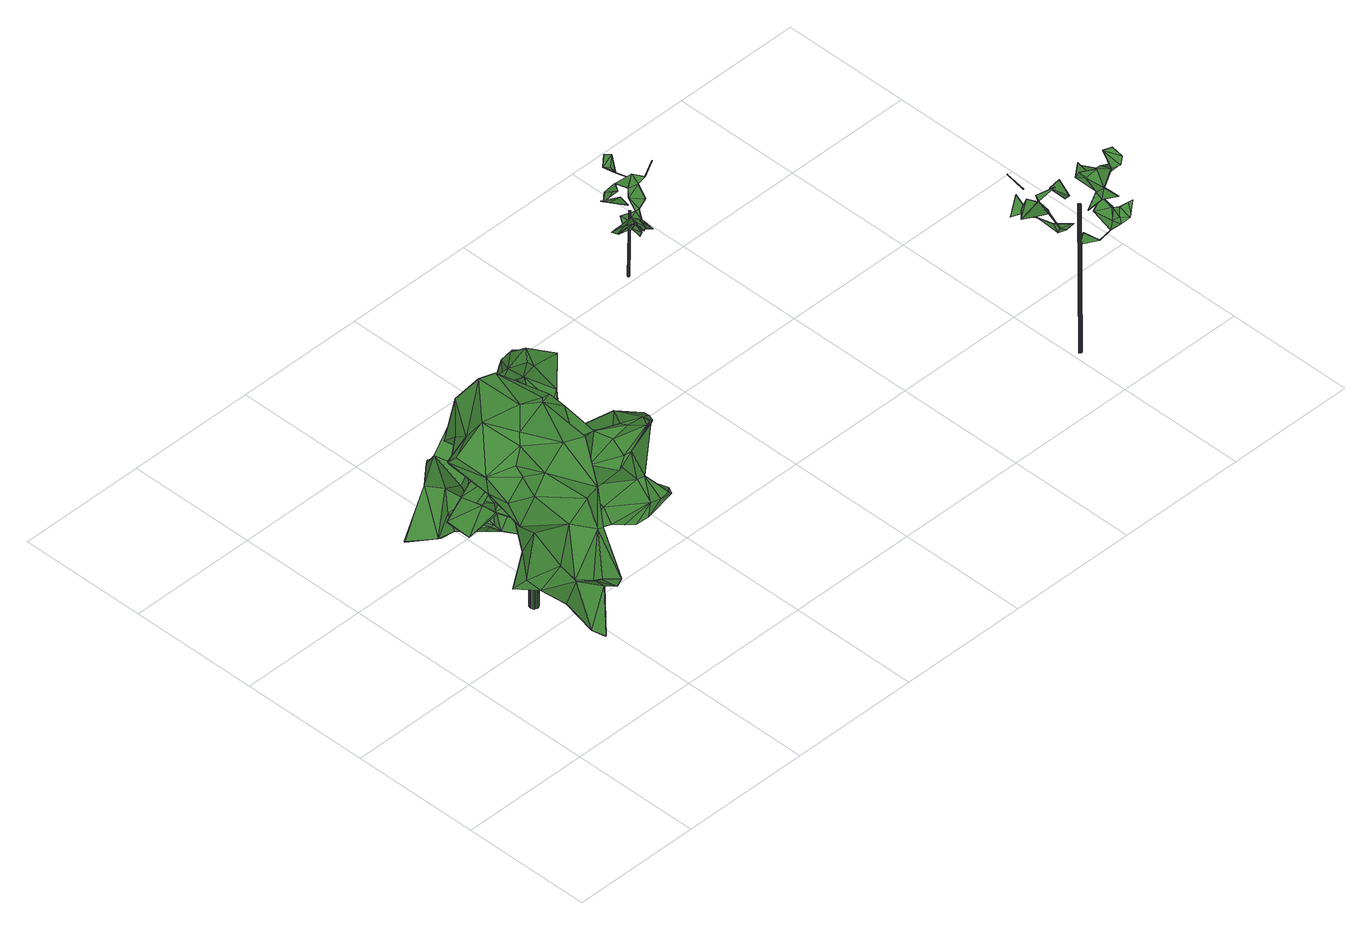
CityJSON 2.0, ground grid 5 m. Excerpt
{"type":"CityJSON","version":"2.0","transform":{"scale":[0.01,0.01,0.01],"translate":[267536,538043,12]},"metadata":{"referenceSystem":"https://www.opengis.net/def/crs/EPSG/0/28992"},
"CityObjects":{
"tree1":{"type":"SolitaryVegetationObject","attributes":{"gtid":395,"crown_width_m":8.48,"crown_median_z":18.56,"crown_r50_m":0.385,"crown_porosity":0.917,"trunk_H_m":5.15,"trunk_DBH_m":0.33,"trunk_radius_m":0.165,"trunk_base_height_m":13.41,"original_gtid":"442"},"geometry":[{"type":"Solid","lod":"3","boundaries":[[[[0,1,2]],[[3,4,5]],[[6,7,8]],[[9,10,11]],[[12,13,14]],[[15,16,17]],[[18,19,20]],[[13,12,21]],[[22,23,24]],[[25,26,27]],[[28,29,30]],[[31,32,33]],[[34,35,36]],[[37,29,28]],[[37,38,29]],[[39,40,41]],[[39,41,42]],[[43,44,45]],[[30,29,15]],[[46,47,48]],[[48,49,50]],[[51,52,53]],[[54,55,56]],[[36,35,57]],[[17,30,15]],[[58,59,60]],[[58,61,59]],[[58,62,61]],[[18,63,19]],[[63,64,19]],[[65,66,67]],[[68,69,70]],[[70,69,71]],[[72,34,73]],[[21,12,66]],[[74,47,75]],[[72,35,34]],[[13,76,14]],[[14,76,67]],[[77,78,79]],[[80,81,82]],[[83,84,85]],[[83,86,84]],[[8,7,87]],[[38,16,15]],[[88,89,90]],[[91,92,93]],[[94,93,92]],[[66,95,96]],[[97,98,99]],[[15,29,38]],[[0,100,1]],[[101,90,102]],[[103,90,101]],[[104,24,23]],[[17,16,105]],[[106,99,107]],[[72,108,109]],[[110,111,112]],[[54,56,25]],[[68,86,113]],[[114,40,115]],[[116,9,117]],[[118,85,84]],[[119,85,118]],[[120,54,121]],[[122,39,123]],[[124,125,93]],[[126,127,128]],[[64,129,130]],[[131,71,132]],[[133,134,46]],[[70,71,135]],[[136,137,138]],[[139,137,136]],[[67,12,14]],[[11,140,141]],[[11,10,140]],[[135,71,86]],[[131,86,71]],[[142,143,6]],[[144,145,146]],[[74,75,147]],[[84,131,118]],[[148,149,0]],[[150,118,151]],[[152,153,154]],[[3,154,153]],[[71,69,132]],[[49,48,47]],[[13,155,76]],[[46,156,47]],[[119,157,83]],[[46,48,50]],[[133,46,50]],[[86,68,135]],[[158,159,160]],[[132,118,131]],[[140,9,116]],[[6,8,142]],[[161,162,163]],[[164,128,165]],[[96,21,66]],[[166,155,167]],[[168,169,37]],[[81,170,171]],[[40,114,172]],[[39,42,173]],[[39,173,123]],[[159,77,174]],[[130,169,175]],[[129,169,130]],[[66,12,67]],[[153,166,3]],[[153,155,166]],[[21,155,13]],[[25,176,26]],[[176,4,166]],[[3,166,4]],[[5,4,176]],[[117,126,116]],[[64,63,129]],[[176,166,167]],[[176,167,26]],[[177,178,179]],[[136,138,51]],[[136,51,139]],[[180,181,182]],[[3,180,182]],[[19,44,183]],[[184,80,168]],[[122,173,185]],[[173,42,185]],[[186,187,178]],[[188,32,161]],[[53,189,183]],[[76,190,67]],[[190,65,67]],[[191,104,192]],[[158,163,193]],[[194,193,163]],[[63,38,37]],[[173,122,123]],[[140,10,9]],[[195,196,197]],[[195,198,196]],[[199,97,106]],[[60,200,201]],[[99,98,186]],[[177,179,60]],[[202,203,138]],[[28,30,94]],[[204,205,206]],[[204,206,207]],[[35,27,57]],[[26,57,27]],[[49,104,133]],[[208,69,68]],[[50,49,133]],[[61,62,209]],[[110,102,111]],[[142,210,211]],[[212,24,109]],[[208,213,69]],[[214,215,216]],[[20,189,62]],[[20,62,18]],[[189,207,217]],[[203,83,218]],[[203,218,51]],[[51,218,101]],[[172,114,219]],[[59,220,219]],[[180,93,181]],[[41,221,42]],[[222,24,104]],[[131,84,86]],[[144,223,148]],[[3,182,154]],[[119,83,85]],[[201,200,114]],[[224,225,21]],[[205,112,226]],[[52,112,205]],[[128,164,126]],[[116,126,164]],[[82,175,80]],[[190,197,65]],[[195,190,152]],[[119,227,157]],[[97,99,106]],[[104,49,192]],[[191,222,104]],[[228,229,95]],[[222,230,24]],[[65,197,159]],[[129,63,37]],[[192,47,74]],[[49,47,192]],[[231,232,158]],[[164,233,170]],[[72,73,108]],[[234,235,236]],[[108,237,238]],[[72,230,27]],[[72,27,35]],[[24,230,72]],[[109,108,212]],[[238,212,108]],[[24,72,109]],[[143,142,211]],[[5,239,3]],[[62,189,209]],[[143,240,6]],[[117,9,11]],[[141,241,242]],[[110,112,234]],[[243,137,139]],[[139,82,243]],[[40,39,244]],[[122,244,39]],[[143,211,229]],[[120,121,164]],[[19,45,44]],[[205,189,53]],[[115,244,107]],[[115,40,244]],[[51,101,245]],[[113,246,68]],[[36,96,95]],[[36,95,34]],[[95,229,34]],[[171,233,113]],[[159,197,247]],[[170,55,54]],[[248,99,178]],[[186,178,99]],[[246,208,68]],[[107,99,248]],[[106,223,249]],[[250,223,106]],[[70,135,68]],[[251,2,252]],[[112,52,234]],[[228,66,65]],[[205,53,52]],[[181,187,182]],[[128,127,165]],[[77,79,214]],[[64,130,43]],[[82,43,130]],[[26,253,57]],[[167,253,26]],[[51,53,139]],[[63,16,38]],[[18,16,63]],[[5,176,55]],[[254,255,256]],[[124,255,254]],[[228,95,66]],[[170,233,171]],[[5,55,180]],[[150,119,118]],[[46,237,156]],[[81,184,124]],[[81,124,256]],[[69,213,132]],[[118,132,213]],[[33,257,31]],[[208,246,233]],[[106,249,258]],[[25,241,54]],[[146,145,78]],[[215,259,216]],[[201,248,177]],[[201,177,60]],[[163,188,161]],[[228,143,229]],[[228,193,143]],[[240,143,193]],[[172,41,40]],[[168,125,184]],[[7,102,87]],[[11,151,213]],[[139,44,82]],[[88,90,227]],[[90,103,227]],[[210,156,237]],[[52,51,235]],[[22,104,23]],[[24,212,22]],[[11,141,242]],[[116,260,140]],[[261,141,140]],[[148,79,144]],[[205,204,189]],[[207,189,204]],[[122,262,263]],[[102,7,264]],[[22,134,104]],[[133,104,134]],[[265,266,267]],[[252,1,268]],[[45,269,43]],[[251,0,2]],[[252,2,1]],[[256,270,170]],[[255,270,256]],[[253,21,225]],[[25,56,176]],[[112,111,226]],[[211,210,271]],[[202,81,171]],[[202,171,113]],[[145,144,79]],[[250,263,149]],[[16,18,272]],[[58,179,105]],[[17,105,179]],[[55,176,56]],[[94,92,28]],[[30,17,94]],[[261,241,141]],[[54,241,261]],[[205,252,268]],[[205,226,252]],[[152,76,153]],[[155,153,76]],[[177,248,178]],[[273,189,217]],[[213,151,118]],[[83,113,86]],[[203,113,83]],[[231,150,151]],[[202,113,203]],[[231,151,257]],[[53,183,139]],[[160,174,247]],[[54,260,121]],[[266,191,274]],[[275,98,97]],[[247,275,97]],[[198,152,276]],[[227,277,88]],[[77,146,78]],[[79,78,145]],[[33,232,231]],[[59,61,220]],[[168,91,93]],[[144,146,223]],[[249,223,146]],[[73,237,108]],[[22,212,238]],[[139,183,44]],[[152,190,76]],[[182,275,278]],[[182,278,154]],[[256,170,81]],[[211,271,229]],[[8,87,90]],[[8,90,147]],[[87,102,90]],[[279,149,263]],[[279,263,262]],[[244,122,263]],[[32,188,232]],[[247,97,199]],[[3,239,180]],[[5,180,239]],[[127,280,208]],[[140,260,261]],[[54,261,260]],[[149,223,250]],[[281,219,220]],[[83,157,218]],[[55,255,180]],[[197,196,247]],[[190,195,197]],[[184,81,80]],[[193,282,240]],[[31,162,32]],[[194,162,31]],[[194,163,162]],[[57,224,36]],[[191,283,222]],[[105,16,272]],[[34,271,73]],[[229,271,34]],[[284,266,274]],[[284,274,74]],[[249,146,174]],[[51,138,203]],[[232,188,285]],[[231,257,33]],[[103,157,227]],[[245,236,286]],[[287,221,217]],[[250,106,107]],[[236,245,101]],[[248,201,107]],[[115,107,201]],[[59,200,60]],[[147,89,74]],[[90,89,147]],[[94,178,187]],[[91,28,92]],[[200,59,219]],[[200,219,114]],[[172,273,41]],[[114,115,201]],[[110,234,288]],[[234,236,288]],[[154,278,276]],[[154,276,152]],[[236,101,288]],[[102,110,288]],[[102,288,101]],[[100,289,1]],[[152,198,195]],[[0,279,100]],[[262,100,279]],[[247,198,290]],[[275,247,290]],[[165,233,164]],[[290,198,278]],[[275,290,278]],[[170,270,55]],[[255,55,270]],[[240,282,215]],[[81,243,82]],[[17,179,291]],[[231,194,277]],[[277,194,292]],[[31,292,194]],[[238,134,22]],[[43,269,64]],[[88,74,89]],[[126,117,280]],[[60,179,58]],[[94,187,93]],[[181,93,187]],[[37,28,91]],[[37,91,168]],[[268,206,205]],[[105,272,58]],[[130,175,82]],[[159,146,77]],[[159,247,146]],[[65,159,228]],[[198,247,196]],[[96,224,21]],[[36,224,96]],[[218,157,103]],[[228,159,193]],[[218,103,101]],[[271,210,237]],[[271,237,73]],[[199,106,160]],[[199,160,247]],[[20,19,183]],[[20,183,189]],[[178,291,179]],[[7,6,240]],[[7,240,215]],[[293,251,252]],[[293,148,251]],[[227,119,294]],[[149,148,223]],[[198,276,278]],[[245,286,51]],[[150,294,119]],[[264,7,215]],[[215,295,264]],[[252,264,295]],[[31,296,297]],[[222,297,296]],[[230,222,296]],[[230,296,27]],[[188,163,285]],[[142,298,210]],[[284,74,88]],[[292,88,277]],[[106,258,160]],[[208,233,127]],[[127,233,165]],[[113,233,246]],[[215,282,259]],[[259,282,158]],[[237,46,134]],[[237,134,238]],[[158,160,259]],[[191,192,274]],[[192,74,274]],[[217,221,273]],[[41,273,221]],[[94,17,291]],[[159,158,193]],[[167,155,253]],[[268,207,206]],[[21,253,155]],[[31,257,242]],[[174,160,159]],[[185,287,122]],[[215,148,293]],[[262,122,287]],[[217,207,287]],[[215,293,295]],[[252,295,293]],[[126,280,127]],[[215,299,148]],[[185,42,221]],[[287,185,221]],[[82,44,43]],[[251,148,0]],[[148,299,79]],[[262,287,289]],[[182,187,275]],[[172,219,281]],[[299,215,214]],[[299,214,79]],[[268,1,289]],[[138,137,202]],[[268,289,207]],[[287,207,289]],[[62,272,18]],[[194,231,158]],[[25,27,241]],[[284,88,267]],[[284,267,266]],[[242,241,27]],[[8,298,142]],[[214,216,77]],[[77,216,174]],[[174,216,258]],[[160,258,216]],[[247,174,146]],[[209,220,61]],[[19,64,269]],[[19,269,45]],[[62,58,272]],[[273,220,189]],[[273,281,220]],[[273,172,281]],[[189,220,209]],[[231,277,294]],[[231,294,150]],[[227,294,277]],[[161,32,162]],[[32,232,33]],[[11,257,151]],[[242,257,11]],[[180,255,93]],[[124,93,255]],[[164,170,120]],[[129,37,169]],[[81,137,243]],[[202,137,81]],[[100,262,289]],[[11,213,280]],[[208,280,213]],[[11,280,117]],[[164,121,116]],[[116,121,260]],[[88,292,265]],[[266,265,292]],[[158,285,163]],[[232,285,158]],[[174,258,249]],[[259,160,216]],[[93,125,168]],[[147,298,8]],[[75,298,147]],[[170,54,120]],[[292,283,266]],[[222,283,297]],[[31,297,283]],[[31,283,292]],[[191,266,283]],[[158,282,194]],[[194,282,193]],[[94,291,178]],[[186,98,187]],[[275,187,98]],[[254,256,300]],[[124,300,256]],[[254,300,124]],[[80,169,168]],[[175,169,80]],[[149,279,0]],[[286,236,235]],[[286,235,51]],[[52,235,234]],[[107,244,263]],[[107,263,250]],[[298,75,301]],[[264,111,102]],[[264,252,111]],[[226,111,252]],[[31,242,296]],[[27,296,242]],[[265,267,88]],[[124,184,125]],[[224,57,225]],[[253,225,57]],[[47,156,301]],[[47,301,75]],[[210,301,156]],[[210,298,301]],[[302,303,304]],[[302,304,305]],[[305,304,306]],[[305,306,307]],[[304,303,308]],[[304,308,306]],[[306,308,309]],[[306,309,307]],[[308,303,310]],[[308,310,309]],[[309,310,311]],[[309,311,307]],[[310,303,312]],[[310,312,311]],[[311,312,313]],[[311,313,307]],[[312,303,314]],[[312,314,313]],[[313,314,315]],[[313,315,307]],[[314,303,316]],[[314,316,315]],[[315,316,317]],[[315,317,307]],[[316,303,318]],[[316,318,317]],[[317,318,319]],[[317,319,307]],[[318,303,320]],[[318,320,319]],[[319,320,321]],[[319,321,307]],[[320,303,322]],[[320,322,321]],[[321,322,323]],[[321,323,307]],[[322,303,324]],[[322,324,323]],[[323,324,325]],[[323,325,307]],[[324,303,326]],[[324,326,325]],[[325,326,327]],[[325,327,307]],[[326,303,328]],[[326,328,327]],[[327,328,329]],[[327,329,307]],[[328,303,330]],[[328,330,329]],[[329,330,331]],[[329,331,307]],[[330,303,332]],[[330,332,331]],[[331,332,333]],[[331,333,307]],[[332,303,334]],[[332,334,333]],[[333,334,335]],[[333,335,307]],[[334,303,336]],[[334,336,335]],[[335,336,337]],[[335,337,307]],[[336,303,338]],[[336,338,337]],[[337,338,339]],[[337,339,307]],[[338,303,340]],[[338,340,339]],[[339,340,341]],[[339,341,307]],[[340,303,342]],[[340,342,341]],[[341,342,343]],[[341,343,307]],[[342,303,344]],[[342,344,343]],[[343,344,345]],[[343,345,307]],[[344,303,346]],[[344,346,345]],[[345,346,347]],[[345,347,307]],[[346,303,348]],[[346,348,347]],[[347,348,349]],[[347,349,307]],[[348,303,350]],[[348,350,349]],[[349,350,351]],[[349,351,307]],[[350,303,302]],[[350,302,351]],[[351,302,305]],[[351,305,307]]]]}]},
"tree2":{"type":"SolitaryVegetationObject","attributes":{"gtid":551,"crown_width_m":2.73,"crown_median_z":15.46,"crown_r50_m":0.158,"crown_porosity":0.968,"trunk_H_m":2.62,"trunk_DBH_m":0.0593,"trunk_radius_m":0.0296,"trunk_base_height_m":12.84,"original_gtid":"623"},"geometry":[{"type":"Solid","lod":"3","boundaries":[[[[352,353,354]],[[354,355,352]],[[356,357,358]],[[359,360,361]],[[362,363,364]],[[365,366,367]],[[368,369,370]],[[371,372,363]],[[373,374,375]],[[376,377,378]],[[379,380,381]],[[353,382,374]],[[355,354,373]],[[383,357,356]],[[384,357,383]],[[373,354,353]],[[374,382,375]],[[373,353,374]],[[385,386,387]],[[355,373,375]],[[388,389,390]],[[370,389,388]],[[391,359,392]],[[392,359,393]],[[394,379,381]],[[395,356,396]],[[387,397,398]],[[358,357,384]],[[370,388,368]],[[358,399,396]],[[400,399,358]],[[401,369,368]],[[359,402,393]],[[403,404,379]],[[390,405,406]],[[391,407,408]],[[406,368,388]],[[409,410,395]],[[411,410,409]],[[412,413,352]],[[406,388,390]],[[414,356,415]],[[372,364,363]],[[362,364,416]],[[376,417,377]],[[391,392,407]],[[387,398,385]],[[418,364,402]],[[419,420,421]],[[420,419,422]],[[422,419,379]],[[406,405,401]],[[406,401,368]],[[423,424,383]],[[383,424,425]],[[426,427,418]],[[408,410,428]],[[356,395,415]],[[385,429,430]],[[411,392,367]],[[387,386,397]],[[431,432,433]],[[434,435,429]],[[426,418,402]],[[372,436,393]],[[361,393,436]],[[361,436,359]],[[371,436,372]],[[402,436,426]],[[384,383,437]],[[384,437,369]],[[383,425,437]],[[412,438,439]],[[412,352,440]],[[369,437,370]],[[411,428,410]],[[380,419,421]],[[380,379,419]],[[402,359,436]],[[355,440,352]],[[417,411,409]],[[425,441,435]],[[428,367,366]],[[411,367,428]],[[422,379,404]],[[395,396,409]],[[385,398,434]],[[415,410,414]],[[361,360,431]],[[360,359,391]],[[440,413,438]],[[412,440,438]],[[412,442,443]],[[412,439,442]],[[412,443,413]],[[433,444,445]],[[408,446,410]],[[429,435,447]],[[415,395,410]],[[445,444,432]],[[381,403,394]],[[386,385,448]],[[381,380,403]],[[403,379,394]],[[449,422,404]],[[414,450,441]],[[446,441,450]],[[446,450,414]],[[438,413,443]],[[432,451,452]],[[431,451,432]],[[358,396,356]],[[410,446,414]],[[428,366,453]],[[384,454,358]],[[421,449,380]],[[393,361,455]],[[455,365,393]],[[455,452,365]],[[361,452,455]],[[431,452,361]],[[426,363,362]],[[375,413,355]],[[440,355,413]],[[426,371,363]],[[382,413,375]],[[430,429,447]],[[435,437,425]],[[385,434,429]],[[371,426,436]],[[416,427,362]],[[439,456,442]],[[454,398,397]],[[400,358,448]],[[400,448,430]],[[369,457,384]],[[358,386,448]],[[420,449,421]],[[422,449,420]],[[449,404,380]],[[403,380,404]],[[364,418,416]],[[384,457,454]],[[358,458,386]],[[454,386,458]],[[454,458,358]],[[378,407,376]],[[428,453,459]],[[453,366,459]],[[428,459,408]],[[441,446,378]],[[396,460,409]],[[418,427,416]],[[401,405,457]],[[369,401,457]],[[372,402,364]],[[393,402,372]],[[362,427,426]],[[431,433,445]],[[408,407,446]],[[435,434,437]],[[430,447,377]],[[409,377,417]],[[460,430,377]],[[460,377,409]],[[447,378,377]],[[378,447,441]],[[435,441,447]],[[438,443,461]],[[423,356,414]],[[414,441,423]],[[389,405,390]],[[423,383,356]],[[441,425,424]],[[441,424,423]],[[457,405,389]],[[443,442,461]],[[456,461,442]],[[439,461,456]],[[438,461,439]],[[398,454,434]],[[437,434,454]],[[389,370,454]],[[437,454,370]],[[454,457,389]],[[431,445,452]],[[445,432,452]],[[432,444,433]],[[378,446,407]],[[376,407,417]],[[411,417,407]],[[411,407,392]],[[365,459,366]],[[459,365,360]],[[391,459,360]],[[391,408,459]],[[460,400,430]],[[386,454,397]],[[365,452,451]],[[360,451,431]],[[365,451,360]],[[460,399,400]],[[396,399,460]],[[353,462,382]],[[413,382,462]],[[393,367,392]],[[365,367,393]],[[352,462,353]],[[413,462,352]],[[430,448,385]],[[463,464,465]],[[463,465,466]],[[466,465,467]],[[466,467,468]],[[465,464,469]],[[465,469,467]],[[467,469,470]],[[467,470,468]],[[469,464,471]],[[469,471,470]],[[471,464,472]],[[471,472,470]],[[470,472,473]],[[470,473,468]],[[473,472,474]],[[473,474,468]],[[472,464,475]],[[472,475,474]],[[475,464,476]],[[475,476,474]],[[474,476,477]],[[474,477,468]],[[476,464,478]],[[476,478,477]],[[477,478,479]],[[477,479,468]],[[478,464,480]],[[478,480,479]],[[479,480,481]],[[479,481,468]],[[480,464,482]],[[480,482,481]],[[481,482,483]],[[481,483,468]],[[483,482,484]],[[483,484,468]],[[482,464,485]],[[482,485,484]],[[484,485,486]],[[484,486,468]],[[485,464,487]],[[485,487,486]],[[486,487,488]],[[486,488,468]],[[487,464,489]],[[487,489,488]],[[489,464,490]],[[489,490,488]],[[488,490,491]],[[488,491,468]],[[490,464,492]],[[490,492,491]],[[491,492,493]],[[491,493,468]],[[492,464,494]],[[492,494,493]],[[493,494,495]],[[493,495,468]],[[494,464,496]],[[494,496,495]],[[495,496,497]],[[495,497,468]],[[496,464,498]],[[496,498,497]],[[497,498,499]],[[497,499,468]],[[498,464,500]],[[498,500,499]],[[499,500,501]],[[499,501,468]],[[500,464,502]],[[500,502,501]],[[501,502,503]],[[501,503,468]],[[503,502,466]],[[503,466,468]],[[502,464,463]],[[502,463,466]]]]}]},
"tree3":{"type":"SolitaryVegetationObject","attributes":{"gtid":443,"crown_width_m":3.05,"crown_median_z":19.11,"crown_r50_m":0.195,"crown_porosity":0.942,"trunk_H_m":6.19,"trunk_DBH_m":0.122,"trunk_radius_m":0.0611,"trunk_base_height_m":12.92,"original_gtid":"503"},"geometry":[{"type":"Solid","lod":"3","boundaries":[[[[504,505,506]],[[507,508,509]],[[510,511,512]],[[513,514,515]],[[513,515,516]],[[517,518,519]],[[519,520,517]],[[521,522,523]],[[524,525,518]],[[526,506,527]],[[528,529,530]],[[530,531,528]],[[532,533,519]],[[534,535,531]],[[536,522,537]],[[538,539,540]],[[538,540,541]],[[509,542,543]],[[544,545,546]],[[510,514,547]],[[548,549,550]],[[551,552,553]],[[554,555,534]],[[523,556,521]],[[544,546,557]],[[532,558,525]],[[559,560,561]],[[562,548,563]],[[528,531,564]],[[512,565,566]],[[567,568,569]],[[570,513,571]],[[572,573,553]],[[570,574,565]],[[570,565,512]],[[575,576,577]],[[556,555,578]],[[579,553,573]],[[579,573,580]],[[517,581,582]],[[583,547,584]],[[585,586,587]],[[582,588,517]],[[589,590,591]],[[592,593,594]],[[579,580,566]],[[573,512,595]],[[523,522,536]],[[507,509,543]],[[521,554,522]],[[522,554,537]],[[521,556,554]],[[574,596,565]],[[557,545,597]],[[588,582,598]],[[555,554,578]],[[599,600,591]],[[601,599,591]],[[602,564,603]],[[567,569,548]],[[527,506,604]],[[605,604,506]],[[606,524,607]],[[608,533,532]],[[609,586,610]],[[570,514,513]],[[611,512,511]],[[612,574,613]],[[572,553,552]],[[614,524,615]],[[571,596,613]],[[563,568,616]],[[545,544,597]],[[570,613,574]],[[565,571,617]],[[538,618,539]],[[619,539,618]],[[593,546,594]],[[620,614,621]],[[620,621,622]],[[531,551,623]],[[533,624,615]],[[618,538,625]],[[618,625,619]],[[626,627,516]],[[548,550,567]],[[549,628,629]],[[549,629,616]],[[543,616,629]],[[630,596,631]],[[597,544,557]],[[632,633,585]],[[543,629,507]],[[628,625,629]],[[605,505,634]],[[558,532,519]],[[635,636,604]],[[600,599,637]],[[637,599,601]],[[530,529,626]],[[638,538,639]],[[512,566,595]],[[580,595,566]],[[530,626,531]],[[555,531,626]],[[585,624,586]],[[593,557,546]],[[627,529,564]],[[585,577,576]],[[509,640,542]],[[606,607,622]],[[638,508,507]],[[600,637,641]],[[600,641,589]],[[527,575,633]],[[532,525,642]],[[516,623,551]],[[516,551,553]],[[643,611,583]],[[643,583,584]],[[543,562,616]],[[643,570,611]],[[511,583,611]],[[644,598,582]],[[632,636,526]],[[608,635,604]],[[553,513,516]],[[617,553,579]],[[616,562,563]],[[642,645,606]],[[570,512,611]],[[571,613,570]],[[573,510,512]],[[617,579,566]],[[644,582,581]],[[646,559,505]],[[647,601,591]],[[549,562,628]],[[627,564,602]],[[600,589,591]],[[573,595,580]],[[605,642,622]],[[642,525,645]],[[592,546,545]],[[520,581,517]],[[646,560,559]],[[534,555,510]],[[648,540,539]],[[541,540,648]],[[631,596,574]],[[534,523,536]],[[537,554,534]],[[527,604,609]],[[537,534,536]],[[649,650,651]],[[558,518,525]],[[561,651,634]],[[542,628,543]],[[591,590,647]],[[510,583,511]],[[620,607,614]],[[605,634,635]],[[605,635,642]],[[642,635,608]],[[613,652,542]],[[631,539,619]],[[564,531,623]],[[645,525,524]],[[588,518,517]],[[524,520,615]],[[630,619,628]],[[631,619,630]],[[614,607,524]],[[516,603,623]],[[564,623,603]],[[649,651,653]],[[649,653,650]],[[603,654,602]],[[655,647,590]],[[590,641,655]],[[629,625,507]],[[554,556,578]],[[612,640,509]],[[587,632,585]],[[610,586,533]],[[516,627,603]],[[587,586,609]],[[584,547,643]],[[556,656,555]],[[638,639,648]],[[508,638,648]],[[549,548,562]],[[534,531,656]],[[555,656,531]],[[567,550,568]],[[588,598,520]],[[588,520,524]],[[556,523,656]],[[523,534,656]],[[571,513,617]],[[553,617,513]],[[604,605,622]],[[622,608,604]],[[528,564,529]],[[647,641,601]],[[655,641,647]],[[641,637,601]],[[561,653,651]],[[613,640,612]],[[533,615,520]],[[533,520,519]],[[573,572,535]],[[552,535,572]],[[552,551,535]],[[609,636,587]],[[604,636,609]],[[504,653,505]],[[646,505,653]],[[505,605,506]],[[538,541,639]],[[650,653,504]],[[524,518,588]],[[527,633,526]],[[558,519,518]],[[630,628,542]],[[626,529,627]],[[648,639,541]],[[617,566,565]],[[545,593,592]],[[557,593,545]],[[619,625,628]],[[602,654,627]],[[508,648,612]],[[627,654,603]],[[509,508,612]],[[569,568,563]],[[643,514,570]],[[514,643,547]],[[624,585,576]],[[646,561,560]],[[634,505,561]],[[505,559,561]],[[594,546,592]],[[628,562,543]],[[632,587,636]],[[573,535,510]],[[531,535,551]],[[510,535,534]],[[576,575,610]],[[576,610,624]],[[610,575,657]],[[615,624,610]],[[641,590,589]],[[632,526,633]],[[585,633,577]],[[575,527,609]],[[575,609,657]],[[630,542,658]],[[542,652,658]],[[630,658,652]],[[622,607,620]],[[642,608,659]],[[608,532,659]],[[642,659,532]],[[510,555,514]],[[575,577,660]],[[633,660,577]],[[575,660,633]],[[533,586,624]],[[610,657,609]],[[569,563,548]],[[516,515,626]],[[555,626,515]],[[555,515,514]],[[631,574,539]],[[612,539,574]],[[648,539,612]],[[565,596,571]],[[652,613,596]],[[652,596,630]],[[616,550,549]],[[616,568,550]],[[510,547,583]],[[634,650,504]],[[650,634,651]],[[561,646,653]],[[644,581,598]],[[520,598,581]],[[622,642,606]],[[524,606,645]],[[622,621,608]],[[608,621,533]],[[610,533,621]],[[610,621,615]],[[615,621,614]],[[542,640,613]],[[538,638,625]],[[507,625,638]],[[636,506,526]],[[636,635,506]],[[634,506,635]],[[504,506,634]],[[661,662,663]],[[661,663,664]],[[664,663,665]],[[664,665,666]],[[663,662,667]],[[663,667,665]],[[665,667,668]],[[665,668,666]],[[667,662,669]],[[667,669,668]],[[668,669,670]],[[668,670,666]],[[669,662,671]],[[669,671,670]],[[670,671,672]],[[670,672,666]],[[671,662,673]],[[671,673,672]],[[672,673,674]],[[672,674,666]],[[673,662,675]],[[673,675,674]],[[674,675,676]],[[674,676,666]],[[675,662,677]],[[675,677,676]],[[676,677,678]],[[676,678,666]],[[677,662,679]],[[677,679,678]],[[678,679,680]],[[678,680,666]],[[679,662,681]],[[679,681,680]],[[680,681,682]],[[680,682,666]],[[681,662,683]],[[681,683,682]],[[682,683,684]],[[682,684,666]],[[683,662,685]],[[683,685,684]],[[684,685,686]],[[684,686,666]],[[685,662,687]],[[685,687,686]],[[686,687,688]],[[686,688,666]],[[687,662,689]],[[687,689,688]],[[688,689,690]],[[688,690,666]],[[689,662,691]],[[689,691,690]],[[690,691,692]],[[690,692,666]],[[691,662,693]],[[691,693,692]],[[692,693,694]],[[692,694,666]],[[693,662,695]],[[693,695,694]],[[694,695,696]],[[694,696,666]],[[695,662,697]],[[695,697,696]],[[696,697,698]],[[696,698,666]],[[697,662,699]],[[697,699,698]],[[698,699,700]],[[698,700,666]],[[699,662,701]],[[699,701,700]],[[700,701,702]],[[700,702,666]],[[701,662,703]],[[701,703,702]],[[702,703,704]],[[702,704,666]],[[703,662,705]],[[703,705,704]],[[704,705,706]],[[704,706,666]],[[705,662,707]],[[705,707,706]],[[706,707,708]],[[706,708,666]],[[707,662,709]],[[707,709,708]],[[708,709,710]],[[708,710,666]],[[709,662,661]],[[709,661,710]],[[710,661,664]],[[710,664,666]]]]}]}
},
"vertices":[
[415,804,456],[385,733,357],[435,750,389],[343,718,1072],[389,549,1044],[429,560,1027],[185,422,480],[268,472,404],[183,419,478],[639,314,928],[614,298,935],[541,301,870],[40,636,930],[49,606,962],[42,637,932],[710,1003,762],[673,862,665],[648,991,767],[635,860,529],[610,792,527],[612,792,524],[77,501,926],[222,49,647],[225,50,647],[234,42,676],[378,348,1008],[299,366,1020],[313,228,906],[687,919,838],[718,968,780],[671,972,798],[356,330,820],[359,429,877],[476,437,812],[182,227,831],[239,201,920],[137,338,907],[783,871,785],[738,943,762],[149,938,334],[290,986,454],[312,906,372],[271,894,300],[489,790,708],[477,686,580],[509,799,548],[153,97,472],[203,155,464],[182,100,448],[196,102,455],[185,66,445],[486,539,485],[545,577,363],[511,650,408],[486,415,922],[459,520,981],[399,418,942],[182,334,983],[548,1037,557],[505,1040,472],[545,1039,558],[528,975,450],[579,928,480],[674,859,666],[642,855,685],[141,616,829],[78,489,862],[66,649,895],[678,319,633],[662,250,651],[709,295,613],[689,262,619],[252,168,801],[137,156,665],[265,235,452],[227,243,468],[152,662,954],[215,652,624],[109,705,591],[155,651,527],[606,691,755],[556,645,736],[563,682,723],[504,342,567],[531,267,583],[509,297,577],[685,343,554],[268,469,402],[258,361,518],[272,320,445],[299,364,439],[640,838,840],[633,860,847],[540,784,889],[582,896,831],[108,377,773],[96,419,853],[404,816,746],[381,888,776],[368,943,710],[393,771,356],[391,458,418],[316,480,355],[333,421,461],[219,102,621],[539,946,663],[331,826,597],[278,930,627],[154,89,691],[165,58,711],[458,429,282],[377,505,345],[453,562,270],[602,377,647],[348,1031,502],[328,1016,506],[647,350,919],[685,345,885],[569,239,670],[477,325,580],[564,407,882],[588,399,898],[219,854,354],[147,935,336],[494,764,803],[611,724,772],[715,389,859],[699,409,842],[730,429,838],[685,849,735],[619,761,775],[562,241,611],[621,243,651],[187,64,446],[215,101,621],[701,327,569],[465,604,649],[493,621,667],[500,488,638],[480,663,573],[614,300,938],[513,305,868],[79,380,522],[155,412,613],[228,716,578],[107,705,588],[201,732,619],[269,320,442],[307,687,550],[301,828,547],[493,377,614],[586,318,710],[234,791,986],[286,737,1072],[291,782,992],[168,605,1041],[152,210,517],[411,386,582],[399,564,695],[279,625,754],[411,690,678],[239,436,839],[264,384,808],[227,489,759],[656,491,854],[677,476,830],[295,561,1064],[223,490,1036],[646,740,796],[646,741,793],[514,541,832],[556,486,741],[332,954,439],[147,935,333],[223,684,610],[613,725,770],[371,531,1046],[500,936,655],[432,924,801],[537,949,662],[460,690,954],[476,755,938],[436,750,962],[502,760,507],[604,691,758],[270,891,300],[389,909,787],[474,840,837],[343,549,878],[495,833,415],[168,727,903],[209,155,625],[205,134,468],[252,463,657],[335,409,659],[184,793,835],[186,791,834],[194,754,833],[208,779,850],[427,720,694],[411,1001,503],[397,938,564],[528,491,699],[511,449,606],[437,751,387],[484,660,346],[396,770,354],[409,827,283],[612,312,714],[519,938,430],[105,279,560],[99,336,572],[162,58,710],[611,309,715],[252,628,584],[342,549,528],[254,631,585],[405,852,274],[429,444,553],[410,1001,500],[499,942,431],[313,876,315],[281,172,786],[247,746,584],[154,410,936],[164,450,952],[442,576,284],[375,337,605],[192,504,759],[151,355,731],[281,170,788],[461,440,685],[452,533,786],[580,463,778],[476,502,297],[537,569,368],[476,501,301],[140,153,655],[162,85,685],[371,664,975],[280,459,578],[390,338,883],[469,284,843],[510,644,684],[288,984,456],[421,524,392],[596,349,686],[296,703,775],[403,966,695],[249,744,586],[299,831,547],[452,774,488],[411,649,374],[202,467,1003],[418,679,939],[459,690,950],[460,590,806],[504,337,828],[307,687,554],[383,618,582],[596,369,906],[527,367,891],[311,902,374],[321,922,463],[328,495,377],[189,360,648],[196,212,595],[210,319,507],[387,734,353],[499,854,593],[404,604,909],[147,231,670],[583,899,539],[383,885,400],[221,208,478],[422,777,815],[239,756,928],[354,334,626],[280,742,937],[381,882,400],[690,359,857],[402,975,490],[368,468,621],[236,274,755],[229,243,472],[316,631,776],[481,559,368],[312,872,315],[459,430,285],[388,788,339],[271,698,870],[552,891,759],[239,328,697],[399,597,540],[376,338,609],[407,531,394],[318,279,853],[308,315,828],[207,320,505],[274,640,561],[439,760,792],[197,231,495],[392,575,141],[375,575,141],[391,579,141],[393,574,656],[393,579,656],[377,574,656],[389,583,141],[391,583,656],[387,587,141],[388,586,656],[383,589,141],[385,589,656],[379,591,141],[381,590,656],[375,592,141],[377,591,656],[371,591,141],[372,590,656],[367,589,141],[368,589,656],[363,587,141],[365,586,656],[361,583,141],[362,583,656],[359,579,141],[361,579,656],[359,575,141],[360,574,656],[359,571,141],[361,570,656],[361,567,141],[362,566,656],[363,563,141],[365,563,656],[367,561,141],[368,560,656],[371,559,141],[372,558,656],[375,558,141],[377,558,656],[379,559,141],[381,558,656],[383,561,141],[385,560,656],[387,563,141],[388,563,656],[389,567,141],[391,566,656],[391,571,141],[393,570,656],
[1913,1721,319],[1901,1766,322],[1902,1767,322],[1922,1752,317],[1808,1447,314],[1758,1433,359],[1730,1480,339],[1843,1593,375],[1882,1586,374],[1890,1624,389],[1734,1600,382],[1764,1622,390],[1764,1623,389],[1883,1587,373],[1887,1559,325],[1834,1584,348],[1684,1375,423],[1716,1417,397],[1698,1420,418],[1775,1575,419],[1801,1613,412],[1930,1789,343],[1930,1789,345],[1945,1767,348],[1778,1564,317],[1754,1529,310],[1781,1529,314],[1854,1686,249],[1854,1686,251],[1845,1720,241],[1944,1767,349],[1759,1433,361],[1736,1417,369],[1677,1504,347],[1683,1480,350],[1670,1474,363],[1674,1411,424],[1692,1417,415],[1673,1411,423],[1834,1582,348],[1834,1583,347],[1843,1594,375],[1845,1720,240],[1818,1506,292],[1795,1497,302],[1672,1473,363],[1671,1474,363],[1774,1501,340],[1738,1512,332],[1684,1382,400],[1801,1612,411],[1846,1720,241],[1894,1680,252],[1684,1383,399],[1682,1375,423],[1833,1550,311],[1844,1545,317],[1786,1531,292],[1826,1516,300],[1833,1550,309],[1930,1675,315],[1915,1721,320],[1817,1483,307],[1817,1483,305],[1735,1601,381],[1778,1565,316],[1764,1621,389],[1870,1622,267],[1871,1621,267],[1871,1622,268],[1894,1679,251],[1771,1463,357],[1772,1463,358],[1767,1472,368],[1775,1575,417],[1735,1599,382],[1844,1545,315],[1714,1511,340],[1710,1520,330],[1909,1582,391],[1952,1593,425],[1952,1593,427],[1718,1487,360],[1761,1500,361],[1802,1612,412],[1727,1455,394],[1931,1675,314],[1965,1646,307],[1915,1721,318],[1775,1501,341],[1965,1646,309],[1931,1675,316],[1952,1594,426],[1951,1593,426],[1825,1516,302],[1738,1514,332],[1714,1511,338],[1894,1679,253],[1795,1497,303],[1909,1583,390],[1909,1583,391],[1888,1558,325],[1724,1452,388],[1890,1623,388],[1966,1646,308],[1715,1417,396],[1718,1486,359],[1887,1558,325],[1754,1528,310],[1965,1647,308],[1921,1752,319],[1778,1525,84],[1775,1525,84],[1778,1526,84],[1795,1537,346],[1795,1538,346],[1792,1537,346],[1778,1527,84],[1794,1539,346],[1777,1527,84],[1776,1528,84],[1793,1540,346],[1792,1540,346],[1775,1528,84],[1774,1528,84],[1791,1540,346],[1773,1528,84],[1790,1540,346],[1773,1527,84],[1790,1539,346],[1772,1526,84],[1789,1539,346],[1789,1538,346],[1772,1525,84],[1789,1537,346],[1772,1524,84],[1789,1536,346],[1772,1523,84],[1773,1523,84],[1790,1535,346],[1774,1522,84],[1791,1534,346],[1775,1522,84],[1792,1534,346],[1776,1522,84],[1793,1534,346],[1777,1522,84],[1793,1535,346],[1777,1523,84],[1794,1535,346],[1778,1524,84],[1795,1536,346],
[2452,388,638],[2451,388,640],[2431,326,666],[2603,116,660],[2610,131,677],[2595,149,659],[2605,214,849],[2650,209,833],[2640,250,791],[2573,235,820],[2605,212,847],[2581,205,852],[2552,180,791],[2377,281,822],[2381,273,800],[2380,272,800],[2382,272,800],[2627,137,923],[2618,172,945],[2586,183,945],[2410,298,764],[2395,338,759],[2470,291,635],[2469,291,637],[2580,105,800],[2580,106,799],[2581,106,800],[2558,150,822],[2364,333,695],[2418,261,730],[2589,148,887],[2581,205,854],[2587,184,945],[2619,173,944],[2636,108,673],[2620,167,688],[2626,145,701],[2670,132,711],[2577,216,668],[2589,150,621],[2499,528,683],[2498,527,684],[2512,469,648],[2657,178,850],[2541,226,593],[2558,167,586],[2524,223,557],[2542,216,834],[2523,225,864],[2532,254,818],[2628,137,922],[2590,147,886],[2610,126,902],[2497,528,684],[2408,298,763],[2440,430,693],[2440,431,694],[2439,431,693],[2557,168,587],[2539,226,593],[2552,152,775],[2599,251,743],[2588,292,812],[2523,223,556],[2522,222,557],[2540,227,594],[2630,213,791],[2597,250,743],[2524,227,865],[2573,235,822],[2609,212,717],[2493,226,662],[2458,220,663],[2493,224,662],[2610,128,902],[2587,297,820],[2588,298,821],[2423,240,853],[2424,240,855],[2658,179,851],[2659,177,850],[2458,220,661],[2429,220,685],[2449,252,634],[2379,281,822],[2526,276,729],[2528,276,728],[2554,349,737],[2512,468,649],[2511,468,648],[2512,468,647],[2588,291,813],[2608,213,716],[2498,529,684],[2424,241,854],[2509,347,731],[2509,345,730],[2509,347,729],[2512,175,738],[2512,177,739],[2430,325,667],[2430,326,668],[2397,338,758],[2409,298,762],[2403,322,687],[2450,252,636],[2429,221,686],[2670,224,819],[2618,167,688],[2607,212,717],[2427,272,732],[2420,261,730],[2556,167,586],[2586,291,812],[2612,131,676],[2597,149,659],[2425,272,732],[2426,272,731],[2404,322,689],[2551,179,791],[2429,219,686],[2605,118,660],[2560,150,822],[2554,152,774],[2591,151,621],[2590,149,621],[2579,217,668],[2619,174,685],[2451,252,635],[2493,225,661],[2450,388,639],[2429,326,666],[2468,291,636],[2508,346,730],[2635,107,673],[2671,131,711],[2617,174,686],[2542,309,686],[2393,362,702],[2660,188,827],[2424,239,854],[2396,339,759],[2440,431,692],[2552,324,711],[2625,145,703],[2405,423,625],[2406,422,624],[2406,421,625],[2578,218,669],[2407,422,625],[2512,176,737],[2544,309,686],[2590,146,887],[2458,222,662],[2578,218,667],[2365,333,694],[2494,225,662],[2531,225,92],[2525,225,92],[2531,227,92],[2539,237,711],[2539,239,711],[2533,237,711],[2530,228,92],[2538,240,711],[2529,229,92],[2537,241,711],[2528,230,92],[2536,242,711],[2527,231,92],[2535,243,711],[2525,231,92],[2533,243,711],[2523,231,92],[2532,243,711],[2522,230,92],[2530,242,711],[2521,229,92],[2529,241,711],[2520,228,92],[2528,240,711],[2519,227,92],[2527,239,711],[2519,225,92],[2527,237,711],[2519,223,92],[2527,235,711],[2520,222,92],[2528,234,711],[2521,221,92],[2529,233,711],[2522,220,92],[2530,232,711],[2524,219,92],[2532,231,711],[2525,219,92],[2533,231,711],[2527,219,92],[2535,231,711],[2528,220,92],[2536,232,711],[2529,221,92],[2538,233,711],[2530,222,92],[2539,234,711],[2531,224,92],[2539,235,711]
]}
